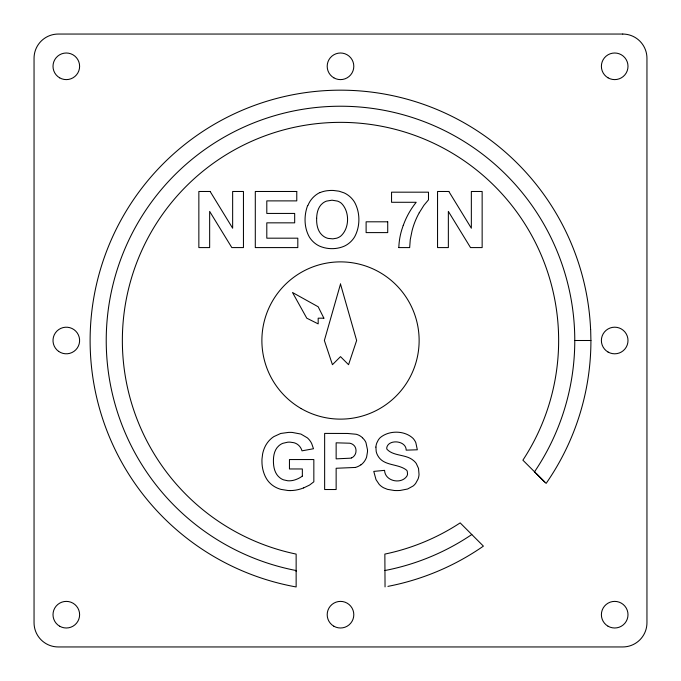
<?xml version="1.0" encoding="UTF-8"?>
<svg xmlns="http://www.w3.org/2000/svg" width="681" height="681" viewBox="0 0 681 681"><rect width="100%" height="100%" fill="white"/><g stroke="black" fill="none" stroke-linecap="round" stroke-linejoin="round"><path stroke-width="1.02" d="M403.22 225.394L401.739 229.897A67.836 67.836 0 0 0 398.828 247.586M307.659 205.449C303.913 215.426 304.007 227.352 309.225 236.784A23.937 23.937 0 0 0 311.532 239.993A24.269 24.269 0 0 0 314.316 242.768A23.273 23.273 0 0 0 319.755 246.207C327.425 249.467 336.533 249.501 344.203 246.199A23.299 23.299 0 0 0 349.617 242.734A24.473 24.473 0 0 0 351.515 240.929A23.912 23.912 0 0 0 354.699 236.716C360.3 226.305 360.283 212.778 354.665 202.385A23.903 23.903 0 0 0 352.341 199.141A24.635 24.635 0 0 0 349.54 196.341A23.512 23.512 0 0 0 344.101 192.876L339.053 191.191L333.392 190.467A38.979 38.979 0 0 0 330.225 190.467L327.042 190.748A27.104 27.104 0 0 0 319.951 192.638M419.249 212.761L423.905 205.321L428.485 199.848L428.485 192.178L391.549 192.178L391.549 202.283L416.202 202.283A79.319 79.319 0 0 0 403.271 225.411M303.632 487.919L309.532 485.076L313.839 481.807L313.839 459.547L289.451 459.547L289.451 468.962L302.347 468.962L302.347 476.045M355.099 467.464L336.142 468.264L336.142 489.52L324.641 489.52L324.641 433.414L347.48 433.465L356.206 434.257A14.437 14.437 0 0 1 362.539 437.806M385.046 586.911L384.859 554.087A218.141 218.141 0 0 0 460.169 522.889L483.399 546.128A250.37 250.37 0 0 1 387.906 586.375M398.87 247.586L409.673 247.586L410.26 239.618L412.09 230.655A75.795 75.795 0 0 1 419.241 212.753M574.773 340.5L590.904 340.5L590.665 329.476M362.539 437.806L364.258 439.73A14.241 14.241 0 0 1 365.969 442.607L367.493 449.8A27.146 27.146 0 0 1 367.476 451.886L366.625 456.942A14.241 14.241 0 0 1 365.646 459.292A15.578 15.578 0 0 1 360.964 464.859M534.815 472.095L535.538 472.818M536.143 473.414L544.723 481.995M296.141 570.993L296.141 571.495M296.15 570.533A234.273 234.273 0 0 1 118.511 265.633A234.273 234.273 0 0 1 444.531 130.59A234.273 234.273 0 0 1 534.525 471.797M471.797 534.525A234.273 234.273 0 0 1 384.859 570.533M307.897 205.543A24.329 24.329 0 0 1 319.9 192.527M303.624 487.902A36.842 36.842 0 0 1 290.097 490.601M290.097 490.567A38.562 38.562 0 0 1 287.952 490.507L281.006 489.392A26.576 26.576 0 0 1 274.111 486.396A23.358 23.358 0 0 1 266.501 478.743L265.173 476.266A35.003 35.003 0 0 1 261.955 461.275A40.664 40.664 0 0 1 261.981 459.105L262.619 453.955A30.202 30.202 0 0 1 265.573 445.646L266.05 444.812A24.618 24.618 0 0 1 273.771 436.649L280.708 433.465L288.701 432.384A46.393 46.393 0 0 1 292.226 432.435L300.925 434.069L307.361 437.857A18.889 18.889 0 0 1 311.651 443.459L313.49 448.745L301.998 450.839L301.666 449.852A11.637 11.637 0 0 0 297.171 444.157A11.824 11.824 0 0 0 293.92 442.718L290.072 442.139A21.324 21.324 0 0 0 287.68 442.199L282.862 443.305A13.892 13.892 0 0 0 278.895 445.732C274.903 449.145 273.558 454.619 273.439 459.675A41.396 41.396 0 0 0 273.49 463.233C273.745 468.724 275.499 474.648 280.155 477.994A13.739 13.739 0 0 0 283.577 479.85L287.527 480.726A18.855 18.855 0 0 0 289.697 480.803A19.204 19.204 0 0 0 296.286 479.398A24.312 24.312 0 0 0 302.364 476.079M360.904 464.782A16.404 16.404 0 0 1 355.116 467.507M351.49 457.853A6.444 6.444 0 0 1 350.579 458.177L336.142 458.858L336.142 442.82L349.693 443.212A7.942 7.942 0 0 1 354.239 445.697A7.048 7.048 0 0 1 355.882 449.332L355.976 450.047A10.011 10.011 0 0 1 356.01 450.805A7.678 7.678 0 0 1 351.532 457.947M590.606 329.527A250.37 250.37 0 0 0 348 90.284A250.37 250.37 0 0 0 91.467 314.537A250.37 250.37 0 0 0 296.141 586.954L296.141 554.087A218.141 218.141 0 0 1 134.131 269.804A218.141 218.141 0 0 1 436.436 144.585A218.141 218.141 0 0 1 522.889 460.169L546.128 483.399A250.319 250.319 0 0 0 590.921 340.5M316.648 218.303C316.393 224.73 317.763 232.085 323.296 236.103A13.586 13.586 0 0 0 328.063 238.393L332.847 238.852L336.703 238.188A13.399 13.399 0 0 0 340.713 236.128C349.651 228.297 349.796 211.621 341.453 203.33A13.245 13.245 0 0 0 337.546 201.099L332.013 200.197L326.48 201.116A13.407 13.407 0 0 0 322.547 203.364C318.121 206.922 316.767 212.881 316.648 218.303M375.903 447.085L376.184 451.392A14.284 14.284 0 0 0 377.853 455.751C383.786 466.468 398.342 463.318 406.702 470.29A4.724 4.724 0 0 1 407.289 471.448L407.536 473.993A6.044 6.044 0 0 1 406.897 476.087C401.339 484.676 384.918 481.322 384.578 470.35L373.775 471.397L376.023 479.654L379.198 484.378A16.965 16.965 0 0 0 383.675 487.809L387.429 489.341L394.205 490.49A45.567 45.567 0 0 0 400.249 490.439L407.638 489.001L413.205 485.945A15.374 15.374 0 0 0 415.716 483.306L418.04 479.066A16.182 16.182 0 0 0 419.036 474.487L418.526 468.417L416.278 463.514A15.263 15.263 0 0 0 413.427 460.484C405.953 454.057 393.865 456.449 387.089 449.409A4.001 4.001 0 0 1 386.697 448.064C387.932 438.845 406.268 440.258 406.182 450.141L417.334 449.792L415.819 442.659A15.867 15.867 0 0 0 413.035 438.351C404.608 430.366 389.319 430.154 380.373 437.5A14.165 14.165 0 0 0 378.27 440.071L376.806 442.973A14.488 14.488 0 0 0 375.903 447.085M340.5 284.045L324.369 340.5L332.439 364.693L340.5 356.631L348.561 364.693L356.631 340.5L340.5 284.045M622.757 34.05L58.243 34.05A24.193 24.193 0 0 0 34.05 58.243L34.05 622.757A24.193 24.193 0 0 0 58.243 646.95L622.757 646.95A24.193 24.193 0 0 0 646.95 622.757L646.95 58.243A24.193 24.193 0 0 0 622.757 34.05M210.14 191.48L198.852 191.48L198.852 247.586L209.654 247.586L209.654 211.408L231.821 247.586L243.449 247.586L243.449 191.48L232.647 191.48L232.647 228.212L210.14 191.48M296.771 191.48L255.298 191.48L255.298 247.586L297.81 247.586L297.81 238.18L266.799 238.18L266.799 222.84L294.677 222.84L294.677 213.434L266.799 213.434L266.799 200.886L296.771 200.886L296.771 191.48M448.839 191.48L437.551 191.48L437.551 247.586L448.353 247.586L448.353 211.408L470.52 247.586L482.148 247.586L482.148 191.48L471.346 191.48L471.346 228.212L448.839 191.48M387.719 221.802L366.114 221.802L366.114 232.604L387.719 232.604L387.719 221.802M323.884 318.18L318.18 318.18L318.18 323.884L306.773 318.18L292.515 292.515L318.18 306.773L323.884 318.18M59.656 77.83A13.305 13.305 0 0 0 79.617 66.304A13.305 13.305 0 0 0 59.656 54.786A13.305 13.305 0 0 0 59.656 77.83M58.643 351.379A13.305 13.305 0 0 0 79.558 341.692A13.305 13.305 0 0 0 60.72 328.429A13.305 13.305 0 0 0 58.643 351.379M59.656 626.214A13.305 13.305 0 0 0 79.617 614.696A13.305 13.305 0 0 0 59.656 603.17A13.305 13.305 0 0 0 59.656 626.214M333.843 626.214A13.305 13.305 0 0 0 353.805 614.696A13.305 13.305 0 0 0 333.843 603.17A13.305 13.305 0 0 0 333.843 626.214M608.039 626.214A13.305 13.305 0 0 0 628.001 614.696A13.305 13.305 0 0 0 608.039 603.17A13.305 13.305 0 0 0 608.039 626.214M608.039 352.026A13.305 13.305 0 0 0 628.001 340.5A13.305 13.305 0 0 0 608.039 328.974A13.305 13.305 0 0 0 608.039 352.026M608.039 77.83A13.305 13.305 0 0 0 628.001 66.304A13.305 13.305 0 0 0 608.039 54.786A13.305 13.305 0 0 0 608.039 77.83M333.843 77.83A13.305 13.305 0 0 0 353.805 66.304A13.305 13.305 0 0 0 333.843 54.786A13.305 13.305 0 0 0 333.843 77.83M301.189 408.591A78.63 78.63 0 0 0 419.13 340.5A78.63 78.63 0 0 0 301.189 272.409A78.63 78.63 0 0 0 301.189 408.591"/></g></svg>
